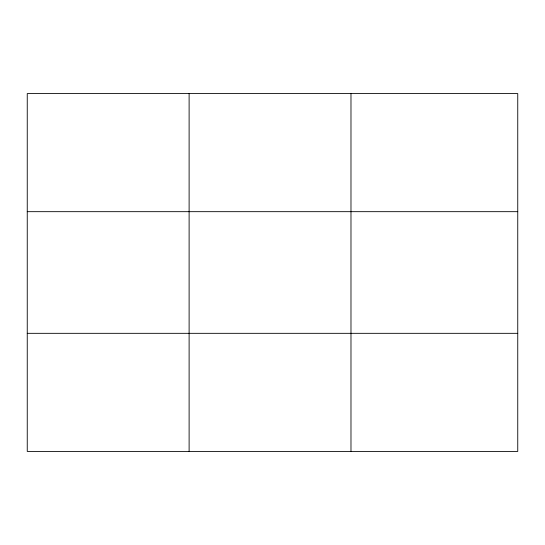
<?xml version="1.0" encoding="UTF-8"?>
<svg xmlns="http://www.w3.org/2000/svg" width="545" height="545" viewBox="0 0 545 545"><rect width="100%" height="100%" fill="white"/><g stroke="black" fill="none" stroke-linecap="round" stroke-linejoin="round"><path stroke-width="0.82" d="M189.115 451.41L189.115 93.59M350.98 451.41L350.98 93.59M517.75 333.329L517.75 451.41L27.25 451.41L27.25 93.59L517.75 93.59L517.75 333.329L27.25 333.329M27.25 211.671L517.75 211.671"/></g></svg>
